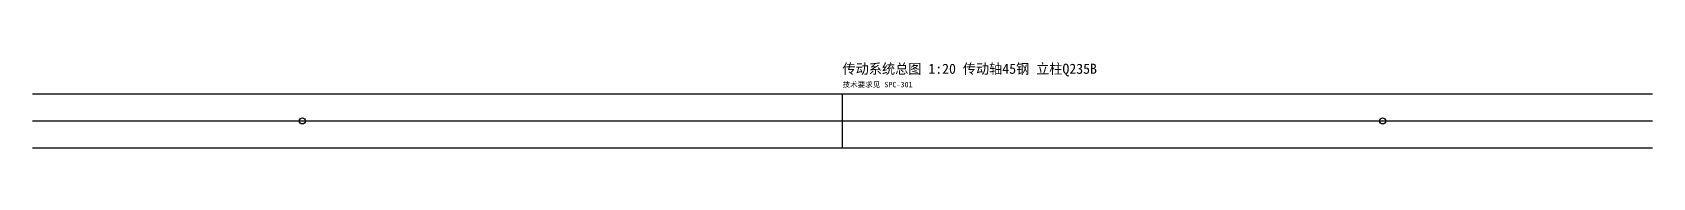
# Model space of a CAD drawing. Header units: millimetres. Extents: x 0 to 24000, y 0 to 1273.
import ezdxf

# ---------------------------------------------------------------- set-up
doc = ezdxf.new("R2010")
doc.units = ezdxf.units.MM

msp = doc.modelspace()

# ---------------------------------------------------------------- linework, layer by layer
at = {"layer": '0-轮廓线'}
for p, q in [((0, 800), (24000, 800)), ((12000, 0), (12000, 800)), ((0, 0), (24000, 0))]:
    msp.add_line(p, q, dxfattribs=at)
at = {"layer": '1-中心线'}
msp.add_line((0, 400), (24000, 400), dxfattribs=at)
at = {"layer": '2-轴系'}
for centre in [(4000, 400), (20000, 400)]:
    msp.add_circle(centre, 45, dxfattribs=at)

# ---------------------------------------------------------------- texts
at = {"layer": '0-标注'}
for s, height, p in [('传动系统总图 1:20 传动轴45钢 立柱Q235B', 150, (12000, 1100)), ('技术要求见 SPC-301', 80, (12000, 900))]:
    msp.add_text(s, height=height, dxfattribs=at).set_placement(p)

doc.saveas('drawing.dxf')
